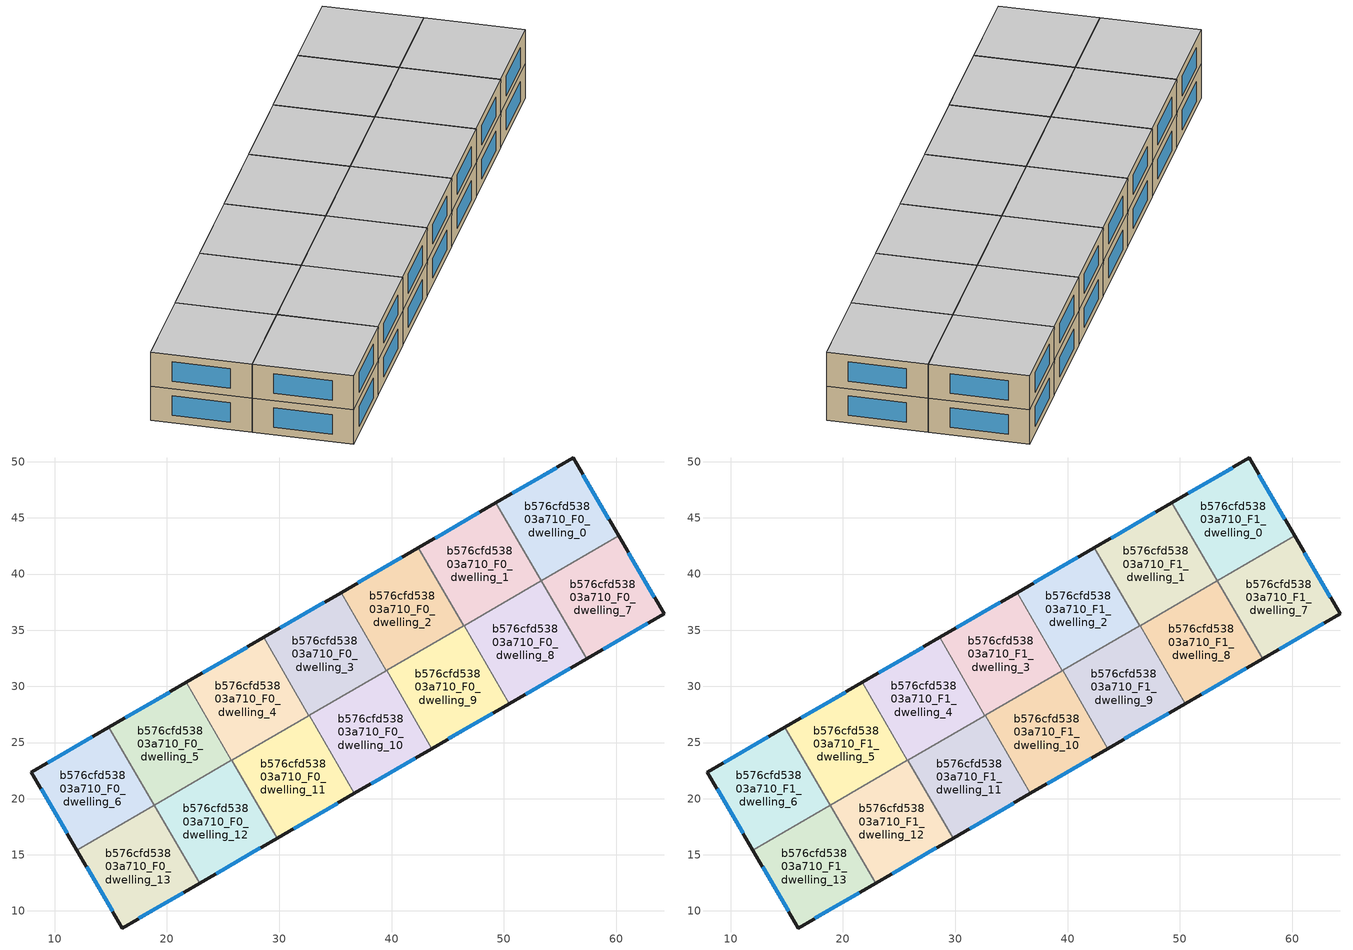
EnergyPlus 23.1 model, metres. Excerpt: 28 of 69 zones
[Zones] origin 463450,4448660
b576cfd53803a710_F0_dwelling_0
 floor ground (EU_floor_Construction): 56.17,50.33 60.22,43.4 53.32,39.39 49.29,46.34 z0
 wall outside (EU_wall_Construction): 60.22,43.4 56.17,50.33 49.29,46.34 z0:3
 wall to b576cfd53803a710_F0_dwelling_1 (EU_wall_Construction): 49.29,46.34 53.32,39.39 z0:3
 wall to b576cfd53803a710_F0_dwelling_7 (EU_wall_Construction): 53.34,39.41 60.22,43.4 z0:3
 wall to b576cfd53803a710_F0_dwelling_8 (EU_wall_Construction): 53.32,39.39 53.34,39.41 z0:3
 window (EU_Window_Construction): 54.7,49.48 50.76,47.2 / 59.36,44.88 57.04,48.85 z0.64:2.36
b576cfd53803a710_F0_dwelling_1
 floor ground (EU_floor_Construction): 49.29,46.34 53.32,39.39 46.42,35.4 42.4,42.35 z0
 wall outside (EU_wall_Construction): 49.29,46.34 42.4,42.35 z0:3
 wall to b576cfd53803a710_F0_dwelling_2 (EU_wall_Construction): 42.4,42.35 46.42,35.4 z0:3
 wall to b576cfd53803a710_F0_dwelling_8 (EU_wall_Construction): 46.45,35.41 53.32,39.39 z0:3
 wall to b576cfd53803a710_F0_dwelling_9 (EU_wall_Construction): 46.43,35.4 46.45,35.41 z0:3
 window (EU_Window_Construction): 47.81,45.49 43.87,43.2 z0.64:2.36
b576cfd53803a710_F0_dwelling_10
 floor ground (EU_floor_Construction): 39.56,31.42 43.59,24.46 36.7,20.47 32.67,27.42 z0
 wall outside (EU_wall_Construction): 36.7,20.47 43.59,24.46 z0:3
 wall to b576cfd53803a710_F0_dwelling_9 (EU_wall_Construction): 43.59,24.46 39.56,31.42 z0:3
 wall to b576cfd53803a710_F0_dwelling_11 (EU_wall_Construction): 32.67,27.42 36.7,20.47 z0:3
 wall to b576cfd53803a710_F0_dwelling_3 (EU_wall_Construction): 39.53,31.4 32.67,27.42 z0:3
 wall to b576cfd53803a710_F0_dwelling_2 (EU_wall_Construction): 39.56,31.42 39.53,31.4 z0:3
 window (EU_Window_Construction): 38.17,21.32 42.11,23.61 z0.64:2.36
b576cfd53803a710_F0_dwelling_11
 floor ground (EU_floor_Construction): 32.67,27.42 36.7,20.47 29.8,16.47 25.77,23.42 z0
 wall outside (EU_wall_Construction): 29.8,16.47 36.7,20.47 z0:3
 wall to b576cfd53803a710_F0_dwelling_12 (EU_wall_Construction): 25.77,23.42 29.8,16.47 z0:3
 wall to b576cfd53803a710_F0_dwelling_4 (EU_wall_Construction): 32.64,27.4 25.77,23.42 z0:3
 wall to b576cfd53803a710_F0_dwelling_3 (EU_wall_Construction): 32.67,27.42 32.64,27.4 z0:3
 window (EU_Window_Construction): 31.28,17.33 35.22,19.61 z0.64:2.36
b576cfd53803a710_F0_dwelling_12
 floor ground (EU_floor_Construction): 25.77,23.42 29.8,16.47 22.91,12.47 18.88,19.42 z0
 wall outside (EU_wall_Construction): 22.91,12.47 29.8,16.47 z0:3
 wall to b576cfd53803a710_F0_dwelling_13 (EU_wall_Construction): 18.88,19.42 22.91,12.47 z0:3
 wall to b576cfd53803a710_F0_dwelling_5 (EU_wall_Construction): 25.74,23.4 18.88,19.42 z0:3
 wall to b576cfd53803a710_F0_dwelling_4 (EU_wall_Construction): 25.77,23.42 25.74,23.4 z0:3
 window (EU_Window_Construction): 24.38,13.33 28.32,15.62 z0.64:2.36
b576cfd53803a710_F0_dwelling_13
 floor ground (EU_floor_Construction): 18.88,19.42 22.91,12.47 16.02,8.48 11.97,15.42 z0
 wall outside (EU_wall_Construction): 11.97,15.42 16.02,8.48 22.91,12.47 z0:3
 wall to b576cfd53803a710_F0_dwelling_6 (EU_wall_Construction): 18.85,19.41 11.97,15.42 z0:3
 wall to b576cfd53803a710_F0_dwelling_5 (EU_wall_Construction): 18.88,19.42 18.85,19.41 z0:3
 window (EU_Window_Construction): 17.49,9.34 21.43,11.62 / 12.83,13.93 15.15,9.97 z0.64:2.36
b576cfd53803a710_F0_dwelling_2
 floor ground (EU_floor_Construction): 42.4,42.35 46.42,35.4 39.53,31.4 35.5,38.35 z0
 wall outside (EU_wall_Construction): 42.4,42.35 35.5,38.35 z0:3
 wall to b576cfd53803a710_F0_dwelling_3 (EU_wall_Construction): 35.5,38.35 39.53,31.4 z0:3
 wall to b576cfd53803a710_F0_dwelling_9 (EU_wall_Construction): 39.56,31.42 46.42,35.4 z0:3
 window (EU_Window_Construction): 40.92,41.49 36.98,39.21 z0.64:2.36
b576cfd53803a710_F0_dwelling_3
 floor ground (EU_floor_Construction): 35.5,38.35 39.53,31.4 32.64,27.4 28.61,34.35 z0
 wall outside (EU_wall_Construction): 35.5,38.35 28.61,34.35 z0:3
 wall to b576cfd53803a710_F0_dwelling_4 (EU_wall_Construction): 28.61,34.35 32.64,27.4 z0:3
 window (EU_Window_Construction): 34.02,37.49 30.08,35.21 z0.64:2.36
b576cfd53803a710_F0_dwelling_4
 floor ground (EU_floor_Construction): 28.61,34.35 32.64,27.4 25.74,23.4 21.71,30.35 z0
 wall outside (EU_wall_Construction): 28.61,34.35 21.71,30.35 z0:3
 wall to b576cfd53803a710_F0_dwelling_5 (EU_wall_Construction): 21.71,30.35 25.74,23.4 z0:3
 window (EU_Window_Construction): 27.13,33.5 23.19,31.21 z0.64:2.36
b576cfd53803a710_F0_dwelling_5
 floor ground (EU_floor_Construction): 21.71,30.35 25.74,23.4 18.85,19.41 14.82,26.36 z0
 wall outside (EU_wall_Construction): 21.71,30.35 14.82,26.36 z0:3
 wall to b576cfd53803a710_F0_dwelling_6 (EU_wall_Construction): 14.82,26.36 18.85,19.41 z0:3
 window (EU_Window_Construction): 20.24,29.5 16.3,27.21 z0.64:2.36
b576cfd53803a710_F0_dwelling_6
 floor ground (EU_floor_Construction): 14.82,26.36 18.85,19.41 11.97,15.42 7.91,22.35 z0
 wall outside (EU_wall_Construction): 14.82,26.36 7.91,22.35 11.97,15.42 z0:3
 window (EU_Window_Construction): 8.78,20.87 11.1,16.9 / 13.34,25.5 9.39,23.21 z0.64:2.36
b576cfd53803a710_F0_dwelling_7
 floor ground (EU_floor_Construction): 60.22,43.4 64.28,36.46 57.38,32.45 53.34,39.41 z0
 wall outside (EU_wall_Construction): 57.38,32.45 64.28,36.46 60.22,43.4 z0:3
 wall to b576cfd53803a710_F0_dwelling_8 (EU_wall_Construction): 53.34,39.41 57.38,32.45 z0:3
 window (EU_Window_Construction): 63.41,37.94 61.09,41.91 / 58.85,33.31 62.8,35.6 z0.64:2.36
b576cfd53803a710_F0_dwelling_8
 floor ground (EU_floor_Construction): 53.34,39.41 57.38,32.45 50.48,28.46 46.45,35.41 z0
 wall outside (EU_wall_Construction): 50.48,28.46 57.38,32.45 z0:3
 wall to b576cfd53803a710_F0_dwelling_9 (EU_wall_Construction): 46.45,35.41 50.48,28.46 z0:3
 window (EU_Window_Construction): 51.96,29.32 55.9,31.6 z0.64:2.36
b576cfd53803a710_F0_dwelling_9
 floor ground (EU_floor_Construction): 46.45,35.41 50.48,28.46 43.59,24.46 39.56,31.42 z0
 wall outside (EU_wall_Construction): 43.59,24.46 50.48,28.46 z0:3
 window (EU_Window_Construction): 45.07,25.32 49.01,27.6 z0.64:2.36
b576cfd53803a710_F1_dwelling_0
 floor to b576cfd53803a710_F0_dwelling_0 (EU_floor_Construction): 56.17,50.33 60.22,43.4 53.32,39.39 49.29,46.34 z3
 wall outside (EU_wall_Construction): 60.22,43.4 56.17,50.33 49.29,46.34 z3:6
 wall to b576cfd53803a710_F1_dwelling_1 (EU_wall_Construction): 49.29,46.34 53.32,39.39 z3:6
 wall to b576cfd53803a710_F1_dwelling_7 (EU_wall_Construction): 53.34,39.41 60.22,43.4 z3:6
 wall to b576cfd53803a710_F1_dwelling_8 (EU_wall_Construction): 53.32,39.39 53.34,39.41 z3:6
 window (EU_Window_Construction): 54.7,49.48 50.76,47.2 / 59.36,44.88 57.04,48.85 z3.64:5.36
 ceiling to b576cfd53803a710_F2_dwelling_0 (EU_floor_Construction): 60.22,43.4 56.17,50.33 49.29,46.34 53.32,39.39 z6
b576cfd53803a710_F1_dwelling_1
 floor to b576cfd53803a710_F0_dwelling_1 (EU_floor_Construction): 49.29,46.34 53.32,39.39 46.42,35.4 42.4,42.35 z3
 wall outside (EU_wall_Construction): 49.29,46.34 42.4,42.35 z3:6
 wall to b576cfd53803a710_F1_dwelling_2 (EU_wall_Construction): 42.4,42.35 46.42,35.4 z3:6
 wall to b576cfd53803a710_F1_dwelling_8 (EU_wall_Construction): 46.45,35.41 53.32,39.39 z3:6
 wall to b576cfd53803a710_F1_dwelling_9 (EU_wall_Construction): 46.43,35.4 46.45,35.41 z3:6
 window (EU_Window_Construction): 47.81,45.49 43.87,43.2 z3.64:5.36
 ceiling to b576cfd53803a710_F2_dwelling_1 (EU_floor_Construction): 53.32,39.39 49.29,46.34 42.4,42.35 46.42,35.4 z6
b576cfd53803a710_F1_dwelling_10
 floor to b576cfd53803a710_F0_dwelling_10 (EU_floor_Construction): 39.56,31.42 43.59,24.46 36.7,20.47 32.67,27.42 z3
 wall outside (EU_wall_Construction): 36.7,20.47 43.59,24.46 z3:6
 wall to b576cfd53803a710_F1_dwelling_9 (EU_wall_Construction): 43.59,24.46 39.56,31.42 z3:6
 wall to b576cfd53803a710_F1_dwelling_11 (EU_wall_Construction): 32.67,27.42 36.7,20.47 z3:6
 wall to b576cfd53803a710_F1_dwelling_3 (EU_wall_Construction): 39.53,31.4 32.67,27.42 z3:6
 wall to b576cfd53803a710_F1_dwelling_2 (EU_wall_Construction): 39.56,31.42 39.53,31.4 z3:6
 window (EU_Window_Construction): 38.17,21.32 42.11,23.61 z3.64:5.36
 ceiling to b576cfd53803a710_F2_dwelling_10 (EU_floor_Construction): 43.59,24.46 39.56,31.42 32.67,27.42 36.7,20.47 z6
b576cfd53803a710_F1_dwelling_11
 floor to b576cfd53803a710_F0_dwelling_11 (EU_floor_Construction): 32.67,27.42 36.7,20.47 29.8,16.47 25.77,23.42 z3
 wall outside (EU_wall_Construction): 29.8,16.47 36.7,20.47 z3:6
 wall to b576cfd53803a710_F1_dwelling_12 (EU_wall_Construction): 25.77,23.42 29.8,16.47 z3:6
 wall to b576cfd53803a710_F1_dwelling_4 (EU_wall_Construction): 32.64,27.4 25.77,23.42 z3:6
 wall to b576cfd53803a710_F1_dwelling_3 (EU_wall_Construction): 32.67,27.42 32.64,27.4 z3:6
 window (EU_Window_Construction): 31.28,17.33 35.22,19.61 z3.64:5.36
 ceiling to b576cfd53803a710_F2_dwelling_11 (EU_floor_Construction): 36.7,20.47 32.67,27.42 25.77,23.42 29.8,16.47 z6
b576cfd53803a710_F1_dwelling_12
 floor to b576cfd53803a710_F0_dwelling_12 (EU_floor_Construction): 25.77,23.42 29.8,16.47 22.91,12.47 18.88,19.42 z3
 wall outside (EU_wall_Construction): 22.91,12.47 29.8,16.47 z3:6
 wall to b576cfd53803a710_F1_dwelling_13 (EU_wall_Construction): 18.88,19.42 22.91,12.47 z3:6
 wall to b576cfd53803a710_F1_dwelling_5 (EU_wall_Construction): 25.74,23.4 18.88,19.42 z3:6
 wall to b576cfd53803a710_F1_dwelling_4 (EU_wall_Construction): 25.77,23.42 25.74,23.4 z3:6
 window (EU_Window_Construction): 24.38,13.33 28.32,15.62 z3.64:5.36
 ceiling to b576cfd53803a710_F2_dwelling_12 (EU_floor_Construction): 29.8,16.47 25.77,23.42 18.88,19.42 22.91,12.47 z6
b576cfd53803a710_F1_dwelling_13
 floor to b576cfd53803a710_F0_dwelling_13 (EU_floor_Construction): 18.88,19.42 22.91,12.47 16.02,8.48 11.97,15.42 z3
 wall outside (EU_wall_Construction): 11.97,15.42 16.02,8.48 22.91,12.47 z3:6
 wall to b576cfd53803a710_F1_dwelling_6 (EU_wall_Construction): 18.85,19.41 11.97,15.42 z3:6
 wall to b576cfd53803a710_F1_dwelling_5 (EU_wall_Construction): 18.88,19.42 18.85,19.41 z3:6
 window (EU_Window_Construction): 17.49,9.34 21.43,11.62 / 12.83,13.93 15.15,9.97 z3.64:5.36
 ceiling to b576cfd53803a710_F2_dwelling_13 (EU_floor_Construction): 22.91,12.47 18.88,19.42 11.97,15.42 16.02,8.48 z6
b576cfd53803a710_F1_dwelling_2
 floor to b576cfd53803a710_F0_dwelling_2 (EU_floor_Construction): 42.4,42.35 46.42,35.4 39.53,31.4 35.5,38.35 z3
 wall outside (EU_wall_Construction): 42.4,42.35 35.5,38.35 z3:6
 wall to b576cfd53803a710_F1_dwelling_3 (EU_wall_Construction): 35.5,38.35 39.53,31.4 z3:6
 wall to b576cfd53803a710_F1_dwelling_9 (EU_wall_Construction): 39.56,31.42 46.42,35.4 z3:6
 window (EU_Window_Construction): 40.92,41.49 36.98,39.21 z3.64:5.36
 ceiling to b576cfd53803a710_F2_dwelling_2 (EU_floor_Construction): 46.42,35.4 42.4,42.35 35.5,38.35 39.53,31.4 z6
b576cfd53803a710_F1_dwelling_3
 floor to b576cfd53803a710_F0_dwelling_3 (EU_floor_Construction): 35.5,38.35 39.53,31.4 32.64,27.4 28.61,34.35 z3
 wall outside (EU_wall_Construction): 35.5,38.35 28.61,34.35 z3:6
 wall to b576cfd53803a710_F1_dwelling_4 (EU_wall_Construction): 28.61,34.35 32.64,27.4 z3:6
 window (EU_Window_Construction): 34.02,37.49 30.08,35.21 z3.64:5.36
 ceiling to b576cfd53803a710_F2_dwelling_3 (EU_floor_Construction): 39.53,31.4 35.5,38.35 28.61,34.35 32.64,27.4 z6
b576cfd53803a710_F1_dwelling_4
 floor to b576cfd53803a710_F0_dwelling_4 (EU_floor_Construction): 28.61,34.35 32.64,27.4 25.74,23.4 21.71,30.35 z3
 wall outside (EU_wall_Construction): 28.61,34.35 21.71,30.35 z3:6
 wall to b576cfd53803a710_F1_dwelling_5 (EU_wall_Construction): 21.71,30.35 25.74,23.4 z3:6
 window (EU_Window_Construction): 27.13,33.5 23.19,31.21 z3.64:5.36
 ceiling to b576cfd53803a710_F2_dwelling_4 (EU_floor_Construction): 32.64,27.4 28.61,34.35 21.71,30.35 25.74,23.4 z6
b576cfd53803a710_F1_dwelling_5
 floor to b576cfd53803a710_F0_dwelling_5 (EU_floor_Construction): 21.71,30.35 25.74,23.4 18.85,19.41 14.82,26.36 z3
 wall outside (EU_wall_Construction): 21.71,30.35 14.82,26.36 z3:6
 wall to b576cfd53803a710_F1_dwelling_6 (EU_wall_Construction): 14.82,26.36 18.85,19.41 z3:6
 window (EU_Window_Construction): 20.24,29.5 16.3,27.21 z3.64:5.36
 ceiling to b576cfd53803a710_F2_dwelling_5 (EU_floor_Construction): 25.74,23.4 21.71,30.35 14.82,26.36 18.85,19.41 z6
b576cfd53803a710_F1_dwelling_6
 floor to b576cfd53803a710_F0_dwelling_6 (EU_floor_Construction): 14.82,26.36 18.85,19.41 11.97,15.42 7.91,22.35 z3
 wall outside (EU_wall_Construction): 14.82,26.36 7.91,22.35 11.97,15.42 z3:6
 window (EU_Window_Construction): 8.78,20.87 11.1,16.9 / 13.34,25.5 9.39,23.21 z3.64:5.36
 ceiling to b576cfd53803a710_F2_dwelling_6 (EU_floor_Construction): 18.85,19.41 14.82,26.36 7.91,22.35 11.97,15.42 z6
b576cfd53803a710_F1_dwelling_7
 floor to b576cfd53803a710_F0_dwelling_7 (EU_floor_Construction): 60.22,43.4 64.28,36.46 57.38,32.45 53.34,39.41 z3
 wall outside (EU_wall_Construction): 57.38,32.45 64.28,36.46 60.22,43.4 z3:6
 wall to b576cfd53803a710_F1_dwelling_8 (EU_wall_Construction): 53.34,39.41 57.38,32.45 z3:6
 window (EU_Window_Construction): 63.41,37.94 61.09,41.91 / 58.85,33.31 62.8,35.6 z3.64:5.36
 ceiling to b576cfd53803a710_F2_dwelling_7 (EU_floor_Construction): 64.28,36.46 60.22,43.4 53.34,39.41 57.38,32.45 z6
b576cfd53803a710_F1_dwelling_8
 floor to b576cfd53803a710_F0_dwelling_8 (EU_floor_Construction): 53.34,39.41 57.38,32.45 50.48,28.46 46.45,35.41 z3
 wall outside (EU_wall_Construction): 50.48,28.46 57.38,32.45 z3:6
 wall to b576cfd53803a710_F1_dwelling_9 (EU_wall_Construction): 46.45,35.41 50.48,28.46 z3:6
 window (EU_Window_Construction): 51.96,29.32 55.9,31.6 z3.64:5.36
 ceiling to b576cfd53803a710_F2_dwelling_8 (EU_floor_Construction): 57.38,32.45 53.34,39.41 46.45,35.41 50.48,28.46 z6
b576cfd53803a710_F1_dwelling_9
 floor to b576cfd53803a710_F0_dwelling_9 (EU_floor_Construction): 46.45,35.41 50.48,28.46 43.59,24.46 39.56,31.42 z3
 wall outside (EU_wall_Construction): 43.59,24.46 50.48,28.46 z3:6
 window (EU_Window_Construction): 45.07,25.32 49.01,27.6 z3.64:5.36
 ceiling to b576cfd53803a710_F2_dwelling_9 (EU_floor_Construction): 50.48,28.46 46.45,35.41 39.56,31.42 43.59,24.46 z6
[Building]
EU S2 Campaign: North Axis=0; Terrain=City; Solar Distribution=FullExterior
[Site:Location]
Yerevan-Zvartnots.Intl.AP: Latitude=40.15; Longitude=44.383; Time Zone=4; Elevation=854
[SizingPeriod:WeatherFileDays]
AnnualSizingPeriod: Begin Month=1; Begin Day of Month=1; End Month=12; End Day of Month=31; Day of Week for Start Day=Monday; Use Weather File Daylight Saving Period=No; Use Weather File Rain and Snow Indicators=No
[MATERIAL]
EU_InternalMass_Material: Roughness=MediumRough; Thickness=0.1; Conductivity=1; Density=1800; Specific Heat=900; Thermal Absorptance=0.9; Solar Absorptance=0.7; Visible Absorptance=0.7
[MATERIAL:NOMASS] Roughness=MediumRough; Thermal Absorptance=0.9; Solar Absorptance=0.7; Visible Absorptance=0.7
Name | Thermal Resistance
EU_wall_NoMass | 1.05043
EU_floor_NoMass | 0.478065
[WINDOWMATERIAL:SIMPLEGLAZINGSYSTEM]
EU_Window_SimpleGlazing: UFactor=2.5566; Solar Heat Gain Coefficient=0.75; Visible Transmittance=0.75
[CONSTRUCTION]
EU_wall_Construction: EU_wall_NoMass
EU_floor_Construction: EU_floor_NoMass
EU_Window_Construction: EU_Window_SimpleGlazing
EU_InternalMass_Construction: EU_InternalMass_Material
[ZONE] Type=1; Multiplier=1; Ceiling Height=autocalculate; Floor Area=autocalculate; Part of Total Floor Area=Yes
Name | Volume
b576cfd53803a710_F0_dwelling_0; b576cfd53803a710_F1_dwelling_0 | 192.055
b576cfd53803a710_F0_dwelling_1; b576cfd53803a710_F1_dwelling_1 | 192.076
b576cfd53803a710_F0_dwelling_10; b576cfd53803a710_F1_dwelling_10; b576cfd53803a710_F0_dwelling_13; b576cfd53803a710_F1_dwelling_13 | 192.084
b576cfd53803a710_F0_dwelling_11; b576cfd53803a710_F1_dwelling_11 | 192.052
b576cfd53803a710_F0_dwelling_12; b576cfd53803a710_F1_dwelling_12; b576cfd53803a710_F0_dwelling_3; b576cfd53803a710_F1_dwelling_3 | 192.08
b576cfd53803a710_F0_dwelling_2; b576cfd53803a710_F1_dwelling_2; b576cfd53803a710_F0_dwelling_5; b576cfd53803a710_F1_dwelling_5 | 192.064
b576cfd53803a710_F0_dwelling_4; b576cfd53803a710_F1_dwelling_4 | 192.079
b576cfd53803a710_F0_dwelling_6; b576cfd53803a710_F1_dwelling_6 | 192.063
b576cfd53803a710_F0_dwelling_7; b576cfd53803a710_F1_dwelling_7 | 192.091
b576cfd53803a710_F0_dwelling_8; b576cfd53803a710_F1_dwelling_8 | 192.067
b576cfd53803a710_F0_dwelling_9; b576cfd53803a710_F1_dwelling_9 | 192.068
[INTERNALMASS] Construction=EU_InternalMass_Construction
Name | Zone or ZoneList | Surface Area
b576cfd53803a710_F0_dwelling_0_EU_InternalMass | b576cfd53803a710_F0_dwelling_0 | 64.0183
b576cfd53803a710_F0_dwelling_1_EU_InternalMass | b576cfd53803a710_F0_dwelling_1 | 64.0252
b576cfd53803a710_F0_dwelling_2_EU_InternalMass | b576cfd53803a710_F0_dwelling_2 | 64.0212
b576cfd53803a710_F0_dwelling_3_EU_InternalMass | b576cfd53803a710_F0_dwelling_3 | 64.0267
b576cfd53803a710_F0_dwelling_4_EU_InternalMass | b576cfd53803a710_F0_dwelling_4 | 64.0267
b576cfd53803a710_F0_dwelling_5_EU_InternalMass | b576cfd53803a710_F0_dwelling_5 | 64.0212
b576cfd53803a710_F0_dwelling_6_EU_InternalMass | b576cfd53803a710_F0_dwelling_6 | 64.0209
b576cfd53803a710_F0_dwelling_7_EU_InternalMass | b576cfd53803a710_F0_dwelling_7 | 64.0305
b576cfd53803a710_F0_dwelling_8_EU_InternalMass | b576cfd53803a710_F0_dwelling_8 | 64.0224
b576cfd53803a710_F0_dwelling_9_EU_InternalMass | b576cfd53803a710_F0_dwelling_9 | 64.0225
b576cfd53803a710_F0_dwelling_10_EU_InternalMass | b576cfd53803a710_F0_dwelling_10 | 64.0281
b576cfd53803a710_F0_dwelling_11_EU_InternalMass | b576cfd53803a710_F0_dwelling_11 | 64.0172
b576cfd53803a710_F0_dwelling_12_EU_InternalMass | b576cfd53803a710_F0_dwelling_12 | 64.0268
b576cfd53803a710_F0_dwelling_13_EU_InternalMass | b576cfd53803a710_F0_dwelling_13 | 64.028
b576cfd53803a710_F1_dwelling_0_EU_InternalMass | b576cfd53803a710_F1_dwelling_0 | 64.0183
b576cfd53803a710_F1_dwelling_1_EU_InternalMass | b576cfd53803a710_F1_dwelling_1 | 64.0252
b576cfd53803a710_F1_dwelling_2_EU_InternalMass | b576cfd53803a710_F1_dwelling_2 | 64.0212
b576cfd53803a710_F1_dwelling_3_EU_InternalMass | b576cfd53803a710_F1_dwelling_3 | 64.0267
b576cfd53803a710_F1_dwelling_4_EU_InternalMass | b576cfd53803a710_F1_dwelling_4 | 64.0267
b576cfd53803a710_F1_dwelling_5_EU_InternalMass | b576cfd53803a710_F1_dwelling_5 | 64.0212
b576cfd53803a710_F1_dwelling_6_EU_InternalMass | b576cfd53803a710_F1_dwelling_6 | 64.0209
b576cfd53803a710_F1_dwelling_7_EU_InternalMass | b576cfd53803a710_F1_dwelling_7 | 64.0305
b576cfd53803a710_F1_dwelling_8_EU_InternalMass | b576cfd53803a710_F1_dwelling_8 | 64.0224
b576cfd53803a710_F1_dwelling_9_EU_InternalMass | b576cfd53803a710_F1_dwelling_9 | 64.0225
b576cfd53803a710_F1_dwelling_10_EU_InternalMass | b576cfd53803a710_F1_dwelling_10 | 64.0281
b576cfd53803a710_F1_dwelling_11_EU_InternalMass | b576cfd53803a710_F1_dwelling_11 | 64.0172
b576cfd53803a710_F1_dwelling_12_EU_InternalMass | b576cfd53803a710_F1_dwelling_12 | 64.0268
b576cfd53803a710_F1_dwelling_13_EU_InternalMass | b576cfd53803a710_F1_dwelling_13 | 64.028
[OTHEREQUIPMENT] Fuel Type=Electricity; Design Level Calculation Method=Watts/Area; Power per Zone Floor Area=1; Fraction Latent=0; Fraction Radiant=0; Fraction Lost=0; Carbon Dioxide Generation Rate=0; EndUse Subcategory=EU_Step8_InternalGains
Name | Zone or ZoneList or Space or SpaceList | Schedule
EU_Step8_InternalGain_b576cfd53803a710_F0_dwelling_0_f000 | b576cfd53803a710_F0_dwelling_0 | EU_Step8_GainSchedule_b576cfd53803a710_F0_dwelling_0_f000
EU_Step8_InternalGain_b576cfd53803a710_F0_dwelling_1_f000 | b576cfd53803a710_F0_dwelling_1 | EU_Step8_GainSchedule_b576cfd53803a710_F0_dwelling_1_f000
EU_Step8_InternalGain_b576cfd53803a710_F0_dwelling_2_f000 | b576cfd53803a710_F0_dwelling_2 | EU_Step8_GainSchedule_b576cfd53803a710_F0_dwelling_2_f000
EU_Step8_InternalGain_b576cfd53803a710_F0_dwelling_3_f000 | b576cfd53803a710_F0_dwelling_3 | EU_Step8_GainSchedule_b576cfd53803a710_F0_dwelling_3_f000
EU_Step8_InternalGain_b576cfd53803a710_F0_dwelling_4_f000 | b576cfd53803a710_F0_dwelling_4 | EU_Step8_GainSchedule_b576cfd53803a710_F0_dwelling_4_f000
EU_Step8_InternalGain_b576cfd53803a710_F0_dwelling_5_f000 | b576cfd53803a710_F0_dwelling_5 | EU_Step8_GainSchedule_b576cfd53803a710_F0_dwelling_5_f000
EU_Step8_InternalGain_b576cfd53803a710_F0_dwelling_6_f000 | b576cfd53803a710_F0_dwelling_6 | EU_Step8_GainSchedule_b576cfd53803a710_F0_dwelling_6_f000
EU_Step8_InternalGain_b576cfd53803a710_F0_dwelling_7_f000 | b576cfd53803a710_F0_dwelling_7 | EU_Step8_GainSchedule_b576cfd53803a710_F0_dwelling_7_f000
EU_Step8_InternalGain_b576cfd53803a710_F0_dwelling_8_f000 | b576cfd53803a710_F0_dwelling_8 | EU_Step8_GainSchedule_b576cfd53803a710_F0_dwelling_8_f000
EU_Step8_InternalGain_b576cfd53803a710_F0_dwelling_9_f000 | b576cfd53803a710_F0_dwelling_9 | EU_Step8_GainSchedule_b576cfd53803a710_F0_dwelling_9_f000
EU_Step8_InternalGain_b576cfd53803a710_F0_dwelling_10_f000 | b576cfd53803a710_F0_dwelling_10 | EU_Step8_GainSchedule_b576cfd53803a710_F0_dwelling_10_f000
EU_Step8_InternalGain_b576cfd53803a710_F0_dwelling_11_f000 | b576cfd53803a710_F0_dwelling_11 | EU_Step8_GainSchedule_b576cfd53803a710_F0_dwelling_11_f000
EU_Step8_InternalGain_b576cfd53803a710_F0_dwelling_12_f000 | b576cfd53803a710_F0_dwelling_12 | EU_Step8_GainSchedule_b576cfd53803a710_F0_dwelling_12_f000
EU_Step8_InternalGain_b576cfd53803a710_F0_dwelling_13_f000 | b576cfd53803a710_F0_dwelling_13 | EU_Step8_GainSchedule_b576cfd53803a710_F0_dwelling_13_f000
EU_Step8_InternalGain_b576cfd53803a710_F1_dwelling_0_f000 | b576cfd53803a710_F1_dwelling_0 | EU_Step8_GainSchedule_b576cfd53803a710_F1_dwelling_0_f000
EU_Step8_InternalGain_b576cfd53803a710_F1_dwelling_1_f000 | b576cfd53803a710_F1_dwelling_1 | EU_Step8_GainSchedule_b576cfd53803a710_F1_dwelling_1_f000
EU_Step8_InternalGain_b576cfd53803a710_F1_dwelling_2_f000 | b576cfd53803a710_F1_dwelling_2 | EU_Step8_GainSchedule_b576cfd53803a710_F1_dwelling_2_f000
EU_Step8_InternalGain_b576cfd53803a710_F1_dwelling_3_f000 | b576cfd53803a710_F1_dwelling_3 | EU_Step8_GainSchedule_b576cfd53803a710_F1_dwelling_3_f000
EU_Step8_InternalGain_b576cfd53803a710_F1_dwelling_4_f000 | b576cfd53803a710_F1_dwelling_4 | EU_Step8_GainSchedule_b576cfd53803a710_F1_dwelling_4_f000
EU_Step8_InternalGain_b576cfd53803a710_F1_dwelling_5_f000 | b576cfd53803a710_F1_dwelling_5 | EU_Step8_GainSchedule_b576cfd53803a710_F1_dwelling_5_f000
EU_Step8_InternalGain_b576cfd53803a710_F1_dwelling_6_f000 | b576cfd53803a710_F1_dwelling_6 | EU_Step8_GainSchedule_b576cfd53803a710_F1_dwelling_6_f000
EU_Step8_InternalGain_b576cfd53803a710_F1_dwelling_7_f000 | b576cfd53803a710_F1_dwelling_7 | EU_Step8_GainSchedule_b576cfd53803a710_F1_dwelling_7_f000
EU_Step8_InternalGain_b576cfd53803a710_F1_dwelling_8_f000 | b576cfd53803a710_F1_dwelling_8 | EU_Step8_GainSchedule_b576cfd53803a710_F1_dwelling_8_f000
EU_Step8_InternalGain_b576cfd53803a710_F1_dwelling_9_f000 | b576cfd53803a710_F1_dwelling_9 | EU_Step8_GainSchedule_b576cfd53803a710_F1_dwelling_9_f000
EU_Step8_InternalGain_b576cfd53803a710_F1_dwelling_10_f000 | b576cfd53803a710_F1_dwelling_10 | EU_Step8_GainSchedule_b576cfd53803a710_F1_dwelling_10_f000
EU_Step8_InternalGain_b576cfd53803a710_F1_dwelling_11_f000 | b576cfd53803a710_F1_dwelling_11 | EU_Step8_GainSchedule_b576cfd53803a710_F1_dwelling_11_f000
EU_Step8_InternalGain_b576cfd53803a710_F1_dwelling_12_f000 | b576cfd53803a710_F1_dwelling_12 | EU_Step8_GainSchedule_b576cfd53803a710_F1_dwelling_12_f000
EU_Step8_InternalGain_b576cfd53803a710_F1_dwelling_13_f000 | b576cfd53803a710_F1_dwelling_13 | EU_Step8_GainSchedule_b576cfd53803a710_F1_dwelling_13_f000
[ZONEVENTILATION:DESIGNFLOWRATE] Schedule=EU_AlwaysOn; Design Flow Rate Calculation Method=AirChanges/Hour; Air Changes per Hour=0.557805; Ventilation Type=Natural; Fan Pressure Rise=0; Fan Total Efficiency=1; Constant Term Coefficient=1; Temperature Term Coefficient=0; Velocity Term Coefficient=0; Velocity Squared Term Coefficient=0; Minimum Indoor Temperature=-100; Maximum Indoor Temperature=100; Delta Temperature=-100; Minimum Outdoor Temperature=-100; Maximum Outdoor Temperature=100; Maximum Wind Speed=40
Name | Zone or ZoneList or Space or SpaceList
EU_ConstantAir_b576cfd53803a710_F0_dwelling_0 | b576cfd53803a710_F0_dwelling_0
EU_ConstantAir_b576cfd53803a710_F0_dwelling_1 | b576cfd53803a710_F0_dwelling_1
EU_ConstantAir_b576cfd53803a710_F0_dwelling_2 | b576cfd53803a710_F0_dwelling_2
EU_ConstantAir_b576cfd53803a710_F0_dwelling_3 | b576cfd53803a710_F0_dwelling_3
EU_ConstantAir_b576cfd53803a710_F0_dwelling_4 | b576cfd53803a710_F0_dwelling_4
EU_ConstantAir_b576cfd53803a710_F0_dwelling_5 | b576cfd53803a710_F0_dwelling_5
EU_ConstantAir_b576cfd53803a710_F0_dwelling_6 | b576cfd53803a710_F0_dwelling_6
EU_ConstantAir_b576cfd53803a710_F0_dwelling_7 | b576cfd53803a710_F0_dwelling_7
EU_ConstantAir_b576cfd53803a710_F0_dwelling_8 | b576cfd53803a710_F0_dwelling_8
EU_ConstantAir_b576cfd53803a710_F0_dwelling_9 | b576cfd53803a710_F0_dwelling_9
EU_ConstantAir_b576cfd53803a710_F0_dwelling_10 | b576cfd53803a710_F0_dwelling_10
EU_ConstantAir_b576cfd53803a710_F0_dwelling_11 | b576cfd53803a710_F0_dwelling_11
EU_ConstantAir_b576cfd53803a710_F0_dwelling_12 | b576cfd53803a710_F0_dwelling_12
EU_ConstantAir_b576cfd53803a710_F0_dwelling_13 | b576cfd53803a710_F0_dwelling_13
EU_ConstantAir_b576cfd53803a710_F1_dwelling_0 | b576cfd53803a710_F1_dwelling_0
EU_ConstantAir_b576cfd53803a710_F1_dwelling_1 | b576cfd53803a710_F1_dwelling_1
EU_ConstantAir_b576cfd53803a710_F1_dwelling_2 | b576cfd53803a710_F1_dwelling_2
EU_ConstantAir_b576cfd53803a710_F1_dwelling_3 | b576cfd53803a710_F1_dwelling_3
EU_ConstantAir_b576cfd53803a710_F1_dwelling_4 | b576cfd53803a710_F1_dwelling_4
EU_ConstantAir_b576cfd53803a710_F1_dwelling_5 | b576cfd53803a710_F1_dwelling_5
EU_ConstantAir_b576cfd53803a710_F1_dwelling_6 | b576cfd53803a710_F1_dwelling_6
EU_ConstantAir_b576cfd53803a710_F1_dwelling_7 | b576cfd53803a710_F1_dwelling_7
EU_ConstantAir_b576cfd53803a710_F1_dwelling_8 | b576cfd53803a710_F1_dwelling_8
EU_ConstantAir_b576cfd53803a710_F1_dwelling_9 | b576cfd53803a710_F1_dwelling_9
EU_ConstantAir_b576cfd53803a710_F1_dwelling_10 | b576cfd53803a710_F1_dwelling_10
EU_ConstantAir_b576cfd53803a710_F1_dwelling_11 | b576cfd53803a710_F1_dwelling_11
EU_ConstantAir_b576cfd53803a710_F1_dwelling_12 | b576cfd53803a710_F1_dwelling_12
EU_ConstantAir_b576cfd53803a710_F1_dwelling_13 | b576cfd53803a710_F1_dwelling_13
[HVACTEMPLATE:THERMOSTAT] Constant Heating Setpoint=20; Constant Cooling Setpoint=50
EU_HeatOnly_b576cfd53803a710_F0_dwelling_0; EU_HeatOnly_b576cfd53803a710_F0_dwelling_1; EU_HeatOnly_b576cfd53803a710_F0_dwelling_2; EU_HeatOnly_b576cfd53803a710_F0_dwelling_3; EU_HeatOnly_b576cfd53803a710_F0_dwelling_4; EU_HeatOnly_b576cfd53803a710_F0_dwelling_5; EU_HeatOnly_b576cfd53803a710_F0_dwelling_6; EU_HeatOnly_b576cfd53803a710_F0_dwelling_7; EU_HeatOnly_b576cfd53803a710_F0_dwelling_8; EU_HeatOnly_b576cfd53803a710_F0_dwelling_9; EU_HeatOnly_b576cfd53803a710_F0_dwelling_10; EU_HeatOnly_b576cfd53803a710_F0_dwelling_11; EU_HeatOnly_b576cfd53803a710_F0_dwelling_12; EU_HeatOnly_b576cfd53803a710_F0_dwelling_13; EU_HeatOnly_b576cfd53803a710_F1_dwelling_0; EU_HeatOnly_b576cfd53803a710_F1_dwelling_1; EU_HeatOnly_b576cfd53803a710_F1_dwelling_2; EU_HeatOnly_b576cfd53803a710_F1_dwelling_3; EU_HeatOnly_b576cfd53803a710_F1_dwelling_4; EU_HeatOnly_b576cfd53803a710_F1_dwelling_5; EU_HeatOnly_b576cfd53803a710_F1_dwelling_6; EU_HeatOnly_b576cfd53803a710_F1_dwelling_7; EU_HeatOnly_b576cfd53803a710_F1_dwelling_8; EU_HeatOnly_b576cfd53803a710_F1_dwelling_9; EU_HeatOnly_b576cfd53803a710_F1_dwelling_10; EU_HeatOnly_b576cfd53803a710_F1_dwelling_11; EU_HeatOnly_b576cfd53803a710_F1_dwelling_12; EU_HeatOnly_b576cfd53803a710_F1_dwelling_13; EU_HeatOnly_b576cfd53803a710_F2_dwelling_0; EU_HeatOnly_b576cfd53803a710_F2_dwelling_1; EU_HeatOnly_b576cfd53803a710_F2_dwelling_2; EU_HeatOnly_b576cfd53803a710_F2_dwelling_3; EU_HeatOnly_b576cfd53803a710_F2_dwelling_4; EU_HeatOnly_b576cfd53803a710_F2_dwelling_5; EU_HeatOnly_b576cfd53803a710_F2_dwelling_6; EU_HeatOnly_b576cfd53803a710_F2_dwelling_7; EU_HeatOnly_b576cfd53803a710_F2_dwelling_8; EU_HeatOnly_b576cfd53803a710_F2_dwelling_9; EU_HeatOnly_b576cfd53803a710_F2_dwelling_10; EU_HeatOnly_b576cfd53803a710_F2_dwelling_11; EU_HeatOnly_b576cfd53803a710_F2_dwelling_12; EU_HeatOnly_b576cfd53803a710_F2_dwelling_13; EU_HeatOnly_b576cfd53803a710_F3_dwelling_0; EU_HeatOnly_b576cfd53803a710_F3_dwelling_1; EU_HeatOnly_b576cfd53803a710_F3_dwelling_2; EU_HeatOnly_b576cfd53803a710_F3_dwelling_3; EU_HeatOnly_b576cfd53803a710_F3_dwelling_4; EU_HeatOnly_b576cfd53803a710_F3_dwelling_5; EU_HeatOnly_b576cfd53803a710_F3_dwelling_6; EU_HeatOnly_b576cfd53803a710_F3_dwelling_7; EU_HeatOnly_b576cfd53803a710_F3_dwelling_8; EU_HeatOnly_b576cfd53803a710_F3_dwelling_9; EU_HeatOnly_b576cfd53803a710_F3_dwelling_10; EU_HeatOnly_b576cfd53803a710_F3_dwelling_11; EU_HeatOnly_b576cfd53803a710_F3_dwelling_12; EU_HeatOnly_b576cfd53803a710_F3_dwelling_13; EU_HeatOnly_b576cfd53803a710_F4_dwelling_0; EU_HeatOnly_b576cfd53803a710_F4_dwelling_1; EU_HeatOnly_b576cfd53803a710_F4_dwelling_2; EU_HeatOnly_b576cfd53803a710_F4_dwelling_3; EU_HeatOnly_b576cfd53803a710_F4_dwelling_4; EU_HeatOnly_b576cfd53803a710_F4_dwelling_5; EU_HeatOnly_b576cfd53803a710_F4_dwelling_6; EU_HeatOnly_b576cfd53803a710_F4_dwelling_7; EU_HeatOnly_b576cfd53803a710_F4_dwelling_8; EU_HeatOnly_b576cfd53803a710_F4_dwelling_9; EU_HeatOnly_b576cfd53803a710_F4_dwelling_10; EU_HeatOnly_b576cfd53803a710_F4_dwelling_11; EU_HeatOnly_b576cfd53803a710_F4_dwelling_12
[HVACTEMPLATE:ZONE:IDEALLOADSAIRSYSTEM] System Availability Schedule=EU_AlwaysOn; Maximum Heating Supply Air Temperature=50; Minimum Cooling Supply Air Temperature=13; Maximum Heating Supply Air Humidity Ratio=0.0156; Minimum Cooling Supply Air Humidity Ratio=0.0077; Heating Limit=NoLimit; Cooling Limit=NoLimit; Heating Availability Schedule=EU_AlwaysOn; Cooling Availability Schedule=EU_CoolingOff; Dehumidification Control Type=ConstantSensibleHeatRatio; Cooling Sensible Heat Ratio=0.7; Dehumidification Setpoint=60; Humidification Control Type=None; Humidification Setpoint=30; Outdoor Air Method=None; Outdoor Air Flow Rate per Person=0.00944; Outdoor Air Flow Rate per Zone Floor Area=0; Outdoor Air Flow Rate per Zone=0; Demand Controlled Ventilation Type=None; Outdoor Air Economizer Type=NoEconomizer; Heat Recovery Type=None; Sensible Heat Recovery Effectiveness=0.7; Latent Heat Recovery Effectiveness=0.65
Name | Template Thermostat
b576cfd53803a710_F0_dwelling_0 | EU_HeatOnly_b576cfd53803a710_F0_dwelling_0
b576cfd53803a710_F0_dwelling_1 | EU_HeatOnly_b576cfd53803a710_F0_dwelling_1
b576cfd53803a710_F0_dwelling_2 | EU_HeatOnly_b576cfd53803a710_F0_dwelling_2
b576cfd53803a710_F0_dwelling_3 | EU_HeatOnly_b576cfd53803a710_F0_dwelling_3
b576cfd53803a710_F0_dwelling_4 | EU_HeatOnly_b576cfd53803a710_F0_dwelling_4
b576cfd53803a710_F0_dwelling_5 | EU_HeatOnly_b576cfd53803a710_F0_dwelling_5
b576cfd53803a710_F0_dwelling_6 | EU_HeatOnly_b576cfd53803a710_F0_dwelling_6
b576cfd53803a710_F0_dwelling_7 | EU_HeatOnly_b576cfd53803a710_F0_dwelling_7
b576cfd53803a710_F0_dwelling_8 | EU_HeatOnly_b576cfd53803a710_F0_dwelling_8
b576cfd53803a710_F0_dwelling_9 | EU_HeatOnly_b576cfd53803a710_F0_dwelling_9
b576cfd53803a710_F0_dwelling_10 | EU_HeatOnly_b576cfd53803a710_F0_dwelling_10
b576cfd53803a710_F0_dwelling_11 | EU_HeatOnly_b576cfd53803a710_F0_dwelling_11
b576cfd53803a710_F0_dwelling_12 | EU_HeatOnly_b576cfd53803a710_F0_dwelling_12
b576cfd53803a710_F0_dwelling_13 | EU_HeatOnly_b576cfd53803a710_F0_dwelling_13
b576cfd53803a710_F1_dwelling_0 | EU_HeatOnly_b576cfd53803a710_F1_dwelling_0
b576cfd53803a710_F1_dwelling_1 | EU_HeatOnly_b576cfd53803a710_F1_dwelling_1
b576cfd53803a710_F1_dwelling_2 | EU_HeatOnly_b576cfd53803a710_F1_dwelling_2
b576cfd53803a710_F1_dwelling_3 | EU_HeatOnly_b576cfd53803a710_F1_dwelling_3
b576cfd53803a710_F1_dwelling_4 | EU_HeatOnly_b576cfd53803a710_F1_dwelling_4
b576cfd53803a710_F1_dwelling_5 | EU_HeatOnly_b576cfd53803a710_F1_dwelling_5
b576cfd53803a710_F1_dwelling_6 | EU_HeatOnly_b576cfd53803a710_F1_dwelling_6
b576cfd53803a710_F1_dwelling_7 | EU_HeatOnly_b576cfd53803a710_F1_dwelling_7
b576cfd53803a710_F1_dwelling_8 | EU_HeatOnly_b576cfd53803a710_F1_dwelling_8
b576cfd53803a710_F1_dwelling_9 | EU_HeatOnly_b576cfd53803a710_F1_dwelling_9
b576cfd53803a710_F1_dwelling_10 | EU_HeatOnly_b576cfd53803a710_F1_dwelling_10
b576cfd53803a710_F1_dwelling_11 | EU_HeatOnly_b576cfd53803a710_F1_dwelling_11
b576cfd53803a710_F1_dwelling_12 | EU_HeatOnly_b576cfd53803a710_F1_dwelling_12
b576cfd53803a710_F1_dwelling_13 | EU_HeatOnly_b576cfd53803a710_F1_dwelling_13
[SIZING:ZONE] Zone Cooling Design Supply Air Temperature Input Method=SupplyAirTemperature; Zone Cooling Design Supply Air Temperature=13; Zone Heating Design Supply Air Temperature Input Method=SupplyAirTemperature; Zone Heating Design Supply Air Temperature=50; Zone Cooling Design Supply Air Humidity Ratio=0.008; Zone Heating Design Supply Air Humidity Ratio=0.008; Cooling Design Air Flow Method=DesignDay; Cooling Design Air Flow Rate=0; Cooling Minimum Air Flow per Zone Floor Area=0.000762; Cooling Minimum Air Flow=0; Cooling Minimum Air Flow Fraction=0.2; Heating Design Air Flow Method=DesignDay; Heating Design Air Flow Rate=0; Heating Maximum Air Flow per Zone Floor Area=0.002032; Heating Maximum Air Flow=0.141576; Heating Maximum Air Flow Fraction=0.3; Account for Dedicated Outdoor Air System=No; Dedicated Outdoor Air System Control Strategy=NeutralSupplyAir; Dedicated Outdoor Air Low Setpoint Temperature for Design=autosize; Dedicated Outdoor Air High Setpoint Temperature for Design=autosize; Zone Load Sizing Method=Sensible Load Only No Latent Load; Zone Latent Cooling Design Supply Air Humidity Ratio Input Method=HumidityRatioDifference; Zone Cooling Design Supply Air Humidity Ratio Difference=0.005; Zone Latent Heating Design Supply Air Humidity Ratio Input Method=HumidityRatioDifference; Zone Humidification Design Supply Air Humidity Ratio Difference=0.005
b576cfd53803a710_F0_dwelling_0; b576cfd53803a710_F0_dwelling_1; b576cfd53803a710_F0_dwelling_2; b576cfd53803a710_F0_dwelling_3; b576cfd53803a710_F0_dwelling_4; b576cfd53803a710_F0_dwelling_5; b576cfd53803a710_F0_dwelling_6; b576cfd53803a710_F0_dwelling_7; b576cfd53803a710_F0_dwelling_8; b576cfd53803a710_F0_dwelling_9; b576cfd53803a710_F0_dwelling_10; b576cfd53803a710_F0_dwelling_11; b576cfd53803a710_F0_dwelling_12; b576cfd53803a710_F0_dwelling_13; b576cfd53803a710_F1_dwelling_0; b576cfd53803a710_F1_dwelling_1; b576cfd53803a710_F1_dwelling_2; b576cfd53803a710_F1_dwelling_3; b576cfd53803a710_F1_dwelling_4; b576cfd53803a710_F1_dwelling_5; b576cfd53803a710_F1_dwelling_6; b576cfd53803a710_F1_dwelling_7; b576cfd53803a710_F1_dwelling_8; b576cfd53803a710_F1_dwelling_9; b576cfd53803a710_F1_dwelling_10; b576cfd53803a710_F1_dwelling_11; b576cfd53803a710_F1_dwelling_12; b576cfd53803a710_F1_dwelling_13
[SCHEDULE:CONSTANT]
Name | Hourly Value
EU_AlwaysOn | 1
EU_CoolingOff | 0
[SCHEDULE:FILE] Column Number=1; Rows to Skip at Top=0; Number of Hours of Data=8760; Column Separator=Comma; Interpolate to Timestep=No; Minutes per Item=60; Adjust Schedule for Daylight Savings=Yes
Name | File
EU_Step8_GainSchedule_b576cfd53803a710_F0_dwelling_0_f000 | ../../schedules/b576cfd53803a710/b576cfd53803a710_F0_dwelling_0_f000_gain.csv
EU_Step8_GainSchedule_b576cfd53803a710_F0_dwelling_1_f000 | ../../schedules/b576cfd53803a710/b576cfd53803a710_F0_dwelling_1_f000_gain.csv
EU_Step8_GainSchedule_b576cfd53803a710_F0_dwelling_2_f000 | ../../schedules/b576cfd53803a710/b576cfd53803a710_F0_dwelling_2_f000_gain.csv
EU_Step8_GainSchedule_b576cfd53803a710_F0_dwelling_3_f000 | ../../schedules/b576cfd53803a710/b576cfd53803a710_F0_dwelling_3_f000_gain.csv
EU_Step8_GainSchedule_b576cfd53803a710_F0_dwelling_4_f000 | ../../schedules/b576cfd53803a710/b576cfd53803a710_F0_dwelling_4_f000_gain.csv
EU_Step8_GainSchedule_b576cfd53803a710_F0_dwelling_5_f000 | ../../schedules/b576cfd53803a710/b576cfd53803a710_F0_dwelling_5_f000_gain.csv
EU_Step8_GainSchedule_b576cfd53803a710_F0_dwelling_6_f000 | ../../schedules/b576cfd53803a710/b576cfd53803a710_F0_dwelling_6_f000_gain.csv
EU_Step8_GainSchedule_b576cfd53803a710_F0_dwelling_7_f000 | ../../schedules/b576cfd53803a710/b576cfd53803a710_F0_dwelling_7_f000_gain.csv
EU_Step8_GainSchedule_b576cfd53803a710_F0_dwelling_8_f000 | ../../schedules/b576cfd53803a710/b576cfd53803a710_F0_dwelling_8_f000_gain.csv
EU_Step8_GainSchedule_b576cfd53803a710_F0_dwelling_9_f000 | ../../schedules/b576cfd53803a710/b576cfd53803a710_F0_dwelling_9_f000_gain.csv
EU_Step8_GainSchedule_b576cfd53803a710_F0_dwelling_10_f000 | ../../schedules/b576cfd53803a710/b576cfd53803a710_F0_dwelling_10_f000_gain.csv
EU_Step8_GainSchedule_b576cfd53803a710_F0_dwelling_11_f000 | ../../schedules/b576cfd53803a710/b576cfd53803a710_F0_dwelling_11_f000_gain.csv
EU_Step8_GainSchedule_b576cfd53803a710_F0_dwelling_12_f000 | ../../schedules/b576cfd53803a710/b576cfd53803a710_F0_dwelling_12_f000_gain.csv
EU_Step8_GainSchedule_b576cfd53803a710_F0_dwelling_13_f000 | ../../schedules/b576cfd53803a710/b576cfd53803a710_F0_dwelling_13_f000_gain.csv
EU_Step8_GainSchedule_b576cfd53803a710_F1_dwelling_0_f000 | ../../schedules/b576cfd53803a710/b576cfd53803a710_F1_dwelling_0_f000_gain.csv
EU_Step8_GainSchedule_b576cfd53803a710_F1_dwelling_1_f000 | ../../schedules/b576cfd53803a710/b576cfd53803a710_F1_dwelling_1_f000_gain.csv
EU_Step8_GainSchedule_b576cfd53803a710_F1_dwelling_2_f000 | ../../schedules/b576cfd53803a710/b576cfd53803a710_F1_dwelling_2_f000_gain.csv
EU_Step8_GainSchedule_b576cfd53803a710_F1_dwelling_3_f000 | ../../schedules/b576cfd53803a710/b576cfd53803a710_F1_dwelling_3_f000_gain.csv
EU_Step8_GainSchedule_b576cfd53803a710_F1_dwelling_4_f000 | ../../schedules/b576cfd53803a710/b576cfd53803a710_F1_dwelling_4_f000_gain.csv
EU_Step8_GainSchedule_b576cfd53803a710_F1_dwelling_5_f000 | ../../schedules/b576cfd53803a710/b576cfd53803a710_F1_dwelling_5_f000_gain.csv
EU_Step8_GainSchedule_b576cfd53803a710_F1_dwelling_6_f000 | ../../schedules/b576cfd53803a710/b576cfd53803a710_F1_dwelling_6_f000_gain.csv
EU_Step8_GainSchedule_b576cfd53803a710_F1_dwelling_7_f000 | ../../schedules/b576cfd53803a710/b576cfd53803a710_F1_dwelling_7_f000_gain.csv
EU_Step8_GainSchedule_b576cfd53803a710_F1_dwelling_8_f000 | ../../schedules/b576cfd53803a710/b576cfd53803a710_F1_dwelling_8_f000_gain.csv
EU_Step8_GainSchedule_b576cfd53803a710_F1_dwelling_9_f000 | ../../schedules/b576cfd53803a710/b576cfd53803a710_F1_dwelling_9_f000_gain.csv
EU_Step8_GainSchedule_b576cfd53803a710_F1_dwelling_10_f000 | ../../schedules/b576cfd53803a710/b576cfd53803a710_F1_dwelling_10_f000_gain.csv
EU_Step8_GainSchedule_b576cfd53803a710_F1_dwelling_11_f000 | ../../schedules/b576cfd53803a710/b576cfd53803a710_F1_dwelling_11_f000_gain.csv
EU_Step8_GainSchedule_b576cfd53803a710_F1_dwelling_12_f000 | ../../schedules/b576cfd53803a710/b576cfd53803a710_F1_dwelling_12_f000_gain.csv
EU_Step8_GainSchedule_b576cfd53803a710_F1_dwelling_13_f000 | ../../schedules/b576cfd53803a710/b576cfd53803a710_F1_dwelling_13_f000_gain.csv
